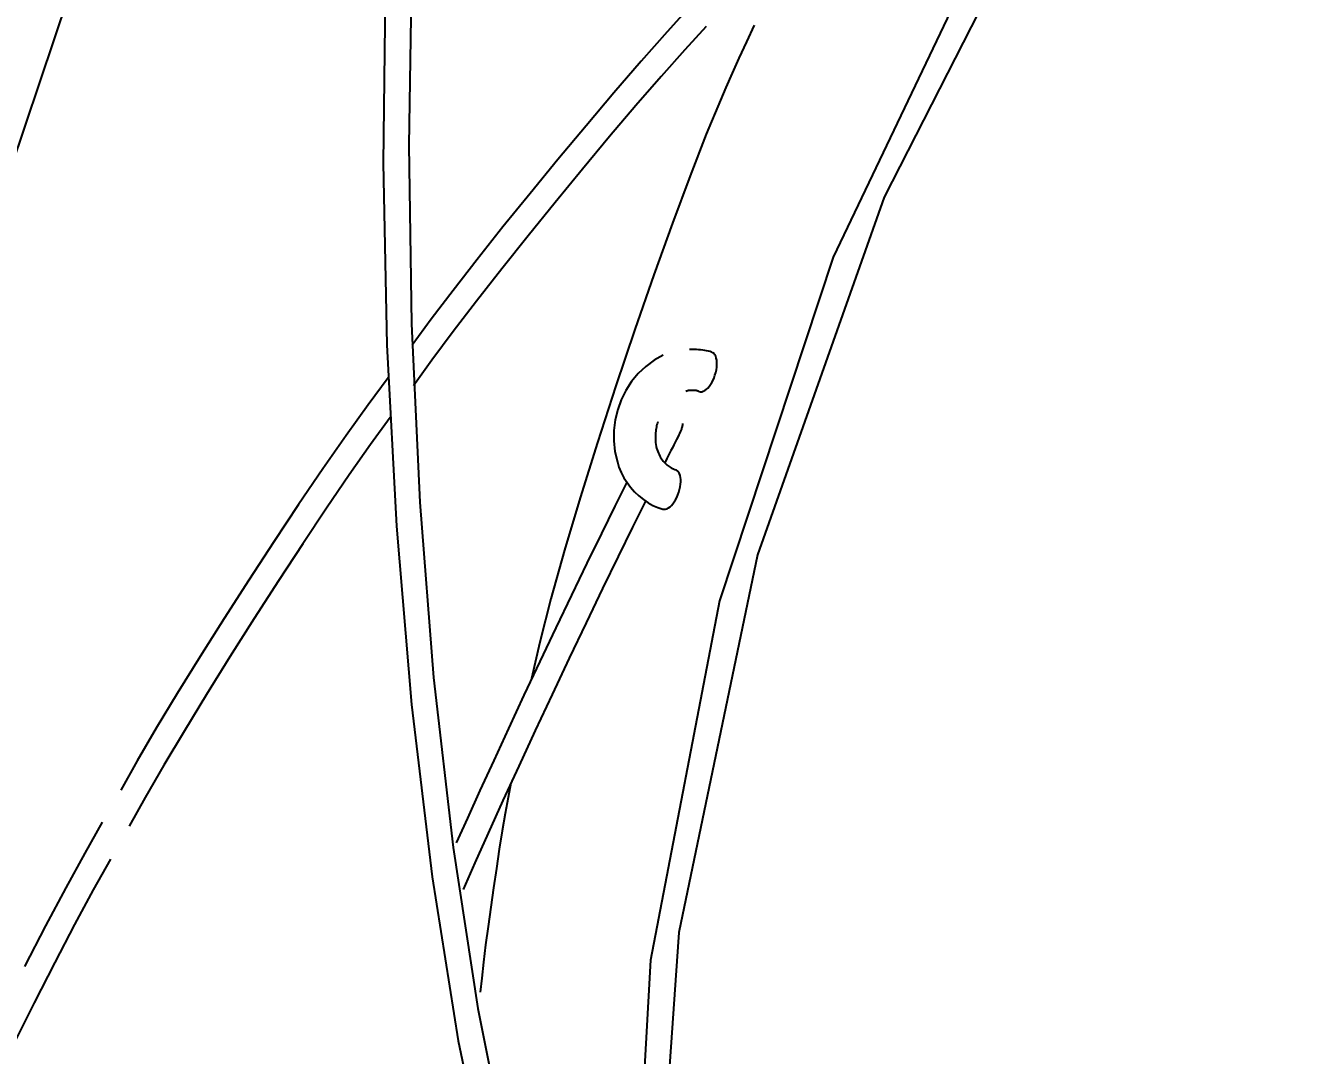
# Model space of a CAD drawing. Extents: x 11992 to 29481, y -6727 to 6811.
# Drawn here: x 19678.4 to 19833, y 4513.3 to 4636.6 of the extents above; entities that cross this region are included whole.
import ezdxf

# ---------------------------------------------------------------- set-up
doc = ezdxf.new("R2010")
doc.units = 0
doc.header["$MEASUREMENT"] = 0
doc.layers.get('0').update_dxf_attribs({"color": 8, "linetype": 'CONTINUOUS'})
doc.layers.get('Defpoints').update_dxf_attribs({"color": 8, "linetype": 'CONTINUOUS'})
doc.layers.add('zoylight 4标注', color=9, linetype='CONTINUOUS')
doc.layers.add('zoylight 5回路', color=4, linetype='CONTINUOUS')
doc.styles.add('CCD-DIM', font='archs.shx', dxfattribs={"width": 0.8})
doc.dimstyles.new('zoylight_DIM_40', dxfattribs={"dimscale": 40, "dimtxt": 1.9, "dimasz": 0.4, "dimexe": 0.5, "dimexo": 0.5, "dimgap": 0.5, "dimtad": 1, "dimdec": 0, "dimrnd": 5, "dimzin": 12, "dimdsep": 46, "dimtxsty": 'CCD-DIM', "dimblk": 'CCD_Dimension_Tick', "dimcen": 0.125, "dimclrd": 44, "dimclre": 44, "dimclrt": 50, "dimadec": 0, "dimazin": 0, "dimtfac": 1, "dimtdec": 0, "dimtmove": 2, "dimatfit": 3, "dimldrblk": 'CCD_Leader_Dot', "dimfxl": 0, "dimtvp": 1, "dimtolj": 1, "dimtzin": 0, "dimarcsym": 0})

# ---------------------------------------------------------------- blocks, each defined once
blk = doc.blocks.new('CCD_Dimension_Tick')
at = {"color": 0, "linetype": 'ByBlock'}
for p, q in [((-1.0906, 0), (0, 0)), ((0, 0), (1.0906, 0))]:
    blk.add_line(p, q, dxfattribs=at)
at = {"color": 0, "linetype": 'Continuous', "const_width": 0.6075}
blk.add_lwpolyline([(-0.6104, -0.6104), (0.6104, 0.6104)], dxfattribs=at)
blk = doc.blocks.new('*D51')
at = {"layer": 'Defpoints', "color": 0, "linetype": 'Continuous'}
for p in [(19109.62, 4504.54), (19109.62, 4430.55), (20098.94, 4430.55)]:
    blk.add_point(p, dxfattribs=at)
at = {"layer": 'zoylight 4标注', "color": 44, "linetype": 'Continuous', "lineweight": -2}
blk.add_line((19109.62, 4450.55), (19109.62, 4524.54), dxfattribs=at)
at = {"layer": 'zoylight 4标注', "color": 44, "lineweight": -2}
for p, q in [((20098.94, 4450.55), (20098.94, 4524.54)), ((20082.94, 4504.54), (19125.62, 4504.54))]:
    blk.add_line(p, q, dxfattribs=at)
at = {"layer": 'zoylight 4标注', "color": 44, "linetype": 'Continuous', "lineweight": -2, "xscale": 16, "yscale": 16, "zscale": 16}
for p, rotation in [((19109.62, 4504.54), 180.0000000015928), ((20098.94, 4504.54), 1.592805887185023e-09)]:
    blk.add_blockref('CCD_Dimension_Tick', p, dxfattribs=dict(at, rotation=rotation))
at = {"layer": 'zoylight 4标注', "color": 50, "linetype": 'Continuous', "insert": (19604.28, 4562.54), "char_height": 76, "attachment_point": 5, "rotation": 0, "style": 'CCD-DIM'}
blk.add_mtext('\\A1;990', dxfattribs=at)
blk = doc.blocks.new('CCD_Leader_Dot')
at = {"color": 0, "linetype": 'ByBlock'}
blk.add_line((-5, 0), (-10, 0), dxfattribs=at)
at = {"color": 0, "linetype": 'ByBlock', "const_width": 5}
blk.add_lwpolyline([(-2.5, 0, 1), (2.5, 0, 1)], format="xyb", close=True, dxfattribs=at)

msp = doc.modelspace()

# ---------------------------------------------------------------- linework, layer by layer
for p, q in [((19801.68, 4656.22, -1596.24), (19781.2, 4616.1, -1596.24)), ((19793.71, 4647.88, -1596.24), (19775.1, 4608.92, -1596.24)), ((19685.49, 4646.23, -1596.24), (19667.68, 4593.2, -1596.24)), ((19724.61, 4643.39, -1596.24), (19724.24, 4622.31, -1596.24)), ((19721.43, 4641.59, -1596.24), (19721.18, 4620.16, -1596.24)), ((19758.12, 4639.14, -1596.24), (19755.22, 4635.91, -1596.24)), ((19755.22, 4635.91, -1596.24), (19752.1, 4632.37, -1596.24)), ((19759.9, 4636.55, -1596.24), (19757.33, 4633.75, -1596.24)), ((19765.64, 4636.69, -1596.24), (19764.7, 4634.69, -1596.24)), ((19757.33, 4633.75, -1596.24), (19754.49, 4630.56, -1596.24)), ((19764.7, 4634.69, -1596.24), (19763.81, 4632.76, -1596.24)), ((19752.1, 4632.37, -1596.24), (19748.84, 4628.59, -1596.24)), ((19763.81, 4632.76, -1596.24), (19762.99, 4630.93, -1596.24)), ((19754.49, 4630.56, -1596.24), (19751.47, 4627.07, -1596.24)), ((19762.99, 4630.93, -1596.24), (19762.24, 4629.24, -1596.24)), ((19762.24, 4629.24, -1596.24), (19761.59, 4627.73, -1596.24)), ((19748.84, 4628.59, -1596.24), (19745.5, 4624.65, -1596.24)), ((19761.59, 4627.73, -1596.24), (19759.89, 4623.62, -1596.24)), ((19751.47, 4627.07, -1596.24), (19748.3, 4623.35, -1596.24)), ((19745.5, 4624.65, -1596.24), (19742.12, 4620.61, -1596.24)), ((19748.3, 4623.35, -1596.24), (19745.05, 4619.46, -1596.24)), ((19759.89, 4623.62, -1596.24), (19757.96, 4618.64, -1596.24)), ((19724.24, 4622.31, -1596.24), (19724.56, 4600.92, -1596.24)), ((19721.18, 4620.16, -1596.24), (19721.63, 4598.4, -1596.24)), ((19742.12, 4620.61, -1596.24), (19738.78, 4616.54, -1596.24)), ((19745.05, 4619.46, -1596.24), (19741.78, 4615.47, -1596.24)), ((19757.96, 4618.64, -1596.24), (19755.85, 4612.97, -1596.24)), ((19738.78, 4616.54, -1596.24), (19735.54, 4612.52, -1596.24)), ((19741.78, 4615.47, -1596.24), (19738.54, 4611.46, -1596.24)), ((19781.2, 4616.1, -1596.24), (19766.04, 4573.22, -1596.24)), ((19735.54, 4612.52, -1596.24), (19732.44, 4608.62, -1596.24)), ((19755.85, 4612.97, -1596.24), (19753.62, 4606.77, -1596.24)), ((19738.54, 4611.46, -1596.24), (19735.39, 4607.49, -1596.24)), ((19775.1, 4608.92, -1596.24), (19761.48, 4567.72, -1596.24)), ((19732.44, 4608.62, -1596.24), (19729.56, 4604.91, -1596.24)), ((19735.39, 4607.49, -1596.24), (19732.38, 4603.64, -1596.24)), ((19753.62, 4606.77, -1596.24), (19751.35, 4600.22, -1596.24)), ((19729.56, 4604.91, -1596.24), (19726.94, 4601.46, -1596.24)), ((19732.38, 4603.64, -1596.24), (19729.58, 4599.98, -1596.24)), ((19726.94, 4601.46, -1596.24), (19724.66, 4598.34, -1596.24)), ((19724.56, 4600.92, -1596.24), (19725.56, 4579.54, -1596.24)), ((19729.58, 4599.98, -1596.24), (19727.03, 4596.57, -1596.24)), ((19751.35, 4600.22, -1596.24), (19749.08, 4593.47, -1596.24)), ((19721.63, 4598.4, -1596.24), (19722.77, 4576.67, -1596.24)), ((19727.03, 4596.57, -1596.24), (19724.8, 4593.49, -1596.24)), ((19754.74, 4597.14, -1596.24), (19753.64, 4596.54, -1596.24)), ((19758.06, 4597.83, -1596.24), (19757.87, 4597.83, -1596.24)), ((19758.27, 4597.84, -1596.24), (19758.06, 4597.83, -1596.24)), ((19758.5, 4597.83, -1596.24), (19758.27, 4597.84, -1596.24)), ((19758.73, 4597.82, -1596.24), (19758.5, 4597.83, -1596.24)), ((19758.98, 4597.81, -1596.24), (19758.73, 4597.82, -1596.24)), ((19759.22, 4597.79, -1596.24), (19758.98, 4597.81, -1596.24)), ((19759.47, 4597.76, -1596.24), (19759.22, 4597.79, -1596.24)), ((19759.71, 4597.73, -1596.24), (19759.47, 4597.76, -1596.24)), ((19759.93, 4597.69, -1596.24), (19759.71, 4597.73, -1596.24)), ((19760.15, 4597.64, -1596.24), (19759.93, 4597.69, -1596.24)), ((19760.35, 4597.58, -1596.24), (19760.15, 4597.64, -1596.24)), ((19760.52, 4597.52, -1596.24), (19760.35, 4597.58, -1596.24)), ((19760.7, 4597.45, -1596.24), (19760.56, 4597.52, -1596.24)), ((19760.83, 4597.34, -1596.24), (19760.7, 4597.45, -1596.24)), ((19760.94, 4597.2, -1596.24), (19760.83, 4597.34, -1596.24)), ((19761.03, 4597.02, -1596.24), (19760.94, 4597.2, -1596.24)), ((19761.1, 4596.8, -1596.24), (19761.03, 4597.02, -1596.24)), ((19761.15, 4596.57, -1596.24), (19761.1, 4596.8, -1596.24)), ((19761.18, 4596.3, -1596.24), (19761.15, 4596.57, -1596.24)), ((19752.64, 4595.81, -1596.24), (19751.74, 4594.95, -1596.24)), ((19753.64, 4596.54, -1596.24), (19752.64, 4595.81, -1596.24)), ((19760.94, 4594.76, -1596.24), (19761.04, 4595.09, -1596.24)), ((19761.04, 4595.09, -1596.24), (19761.11, 4595.41, -1596.24)), ((19761.11, 4595.41, -1596.24), (19761.16, 4595.72, -1596.24)), ((19761.16, 4595.72, -1596.24), (19761.18, 4596.02, -1596.24)), ((19761.18, 4596.02, -1596.24), (19761.18, 4596.3, -1596.24)), ((19721.77, 4594.45, -1596.24), (19719.38, 4591.22, -1596.24)), ((19749.08, 4593.47, -1596.24), (19746.87, 4586.71, -1596.24)), ((19750.95, 4593.99, -1596.24), (19750.27, 4592.94, -1596.24)), ((19751.74, 4594.95, -1596.24), (19750.95, 4593.99, -1596.24)), ((19760.24, 4593.42, -1596.24), (19760.41, 4593.64, -1596.24)), ((19760.41, 4593.64, -1596.24), (19760.57, 4593.89, -1596.24)), ((19760.57, 4593.89, -1596.24), (19760.71, 4594.16, -1596.24)), ((19760.71, 4594.16, -1596.24), (19760.83, 4594.45, -1596.24)), ((19760.83, 4594.45, -1596.24), (19760.94, 4594.76, -1596.24)), ((19750.27, 4592.94, -1596.24), (19749.72, 4591.82, -1596.24)), ((19757.51, 4592.83, -1596.24), (19757.44, 4592.8, -1596.24)), ((19757.57, 4592.85, -1596.24), (19757.51, 4592.83, -1596.24)), ((19757.63, 4592.88, -1596.24), (19757.57, 4592.85, -1596.24)), ((19757.7, 4592.89, -1596.24), (19757.63, 4592.88, -1596.24)), ((19757.77, 4592.91, -1596.24), (19757.7, 4592.89, -1596.24)), ((19757.83, 4592.92, -1596.24), (19757.77, 4592.91, -1596.24)), ((19757.9, 4592.92, -1596.24), (19757.83, 4592.92, -1596.24)), ((19757.97, 4592.93, -1596.24), (19757.9, 4592.92, -1596.24)), ((19758.04, 4592.93, -1596.24), (19757.97, 4592.93, -1596.24)), ((19758.11, 4592.93, -1596.24), (19758.04, 4592.93, -1596.24)), ((19758.18, 4592.93, -1596.24), (19758.11, 4592.93, -1596.24)), ((19758.25, 4592.93, -1596.24), (19758.18, 4592.93, -1596.24)), ((19758.32, 4592.93, -1596.24), (19758.25, 4592.93, -1596.24)), ((19758.38, 4592.93, -1596.24), (19758.32, 4592.93, -1596.24)), ((19758.45, 4592.93, -1596.24), (19758.38, 4592.93, -1596.24)), ((19758.51, 4592.93, -1596.24), (19758.45, 4592.93, -1596.24)), ((19758.57, 4592.92, -1596.24), (19758.51, 4592.93, -1596.24)), ((19758.64, 4592.92, -1596.24), (19758.57, 4592.92, -1596.24)), ((19758.7, 4592.91, -1596.24), (19758.64, 4592.92, -1596.24)), ((19758.76, 4592.89, -1596.24), (19758.7, 4592.91, -1596.24)), ((19758.82, 4592.88, -1596.24), (19758.76, 4592.89, -1596.24)), ((19758.88, 4592.85, -1596.24), (19758.82, 4592.88, -1596.24)), ((19758.94, 4592.83, -1596.24), (19758.88, 4592.85, -1596.24)), ((19759.01, 4592.8, -1596.24), (19758.94, 4592.83, -1596.24)), ((19759.01, 4592.8, -1596.24), (19759.17, 4592.77, -1596.24)), ((19759.17, 4592.77, -1596.24), (19759.35, 4592.78, -1596.24)), ((19759.35, 4592.78, -1596.24), (19759.52, 4592.84, -1596.24)), ((19759.52, 4592.84, -1596.24), (19759.71, 4592.93, -1596.24)), ((19759.71, 4592.93, -1596.24), (19759.89, 4593.06, -1596.24)), ((19759.89, 4593.06, -1596.24), (19760.07, 4593.22, -1596.24)), ((19760.07, 4593.22, -1596.24), (19760.24, 4593.42, -1596.24)), ((19719.38, 4591.22, -1596.24), (19716.76, 4587.55, -1596.24)), ((19749.29, 4590.64, -1596.24), (19748.99, 4589.41, -1596.24)), ((19749.72, 4591.82, -1596.24), (19749.29, 4590.64, -1596.24)), ((19722.01, 4589.7, -1596.24), (19719.67, 4586.47, -1596.24)), ((19748.99, 4589.41, -1596.24), (19748.83, 4588.15, -1596.24)), ((19753.99, 4588.85, -1596.24), (19753.95, 4588.69, -1596.24)), ((19754.04, 4589.02, -1596.24), (19753.99, 4588.85, -1596.24)), ((19754.1, 4589.18, -1596.24), (19754.04, 4589.02, -1596.24)), ((19757.07, 4588.79, -1596.24), (19757.08, 4588.89, -1596.24)), ((19757.08, 4588.89, -1596.24), (19757.08, 4588.97, -1596.24)), ((19716.76, 4587.55, -1596.24), (19713.97, 4583.54, -1596.24)), ((19748.83, 4588.15, -1596.24), (19748.82, 4586.88, -1596.24)), ((19753.82, 4587.68, -1596.24), (19753.81, 4587.5, -1596.24)), ((19753.81, 4587.5, -1596.24), (19753.81, 4587.33, -1596.24)), ((19753.81, 4587.33, -1596.24), (19753.81, 4587.15, -1596.24)), ((19753.83, 4587.85, -1596.24), (19753.82, 4587.68, -1596.24)), ((19753.84, 4588.02, -1596.24), (19753.83, 4587.85, -1596.24)), ((19753.86, 4588.19, -1596.24), (19753.84, 4588.02, -1596.24)), ((19753.89, 4588.36, -1596.24), (19753.86, 4588.19, -1596.24)), ((19753.92, 4588.52, -1596.24), (19753.89, 4588.36, -1596.24)), ((19753.95, 4588.69, -1596.24), (19753.92, 4588.52, -1596.24)), ((19756.49, 4587.35, -1596.24), (19756.34, 4587.05, -1596.24)), ((19756.63, 4587.62, -1596.24), (19756.49, 4587.35, -1596.24)), ((19756.75, 4587.87, -1596.24), (19756.63, 4587.62, -1596.24)), ((19756.75, 4587.87, -1596.24), (19756.79, 4587.95, -1596.24)), ((19756.79, 4587.95, -1596.24), (19756.84, 4588.04, -1596.24)), ((19756.84, 4588.04, -1596.24), (19756.88, 4588.13, -1596.24)), ((19756.88, 4588.13, -1596.24), (19756.91, 4588.22, -1596.24)), ((19756.91, 4588.22, -1596.24), (19756.95, 4588.31, -1596.24)), ((19756.95, 4588.31, -1596.24), (19756.98, 4588.41, -1596.24)), ((19756.98, 4588.41, -1596.24), (19757.01, 4588.51, -1596.24)), ((19757.01, 4588.51, -1596.24), (19757.03, 4588.6, -1596.24)), ((19757.03, 4588.6, -1596.24), (19757.05, 4588.7, -1596.24)), ((19757.05, 4588.7, -1596.24), (19757.07, 4588.79, -1596.24)), ((19719.67, 4586.47, -1596.24), (19717.12, 4582.82, -1596.24)), ((19746.87, 4586.71, -1596.24), (19744.8, 4580.08, -1596.24)), ((19748.82, 4586.88, -1596.24), (19748.96, 4585.61, -1596.24)), ((19753.81, 4587.15, -1596.24), (19753.81, 4586.91, -1596.24)), ((19753.81, 4586.91, -1596.24), (19753.83, 4586.68, -1596.24)), ((19753.83, 4586.68, -1596.24), (19753.86, 4586.45, -1596.24)), ((19753.86, 4586.45, -1596.24), (19753.9, 4586.23, -1596.24)), ((19753.9, 4586.23, -1596.24), (19753.95, 4586.02, -1596.24)), ((19753.95, 4586.02, -1596.24), (19754.01, 4585.81, -1596.24)), ((19754.01, 4585.81, -1596.24), (19754.08, 4585.61, -1596.24)), ((19755.67, 4585.74, -1596.24), (19755.5, 4585.41, -1596.24)), ((19755.84, 4586.07, -1596.24), (19755.67, 4585.74, -1596.24)), ((19756.01, 4586.41, -1596.24), (19755.84, 4586.07, -1596.24)), ((19756.17, 4586.73, -1596.24), (19756.01, 4586.41, -1596.24)), ((19756.34, 4587.05, -1596.24), (19756.17, 4586.73, -1596.24)), ((19748.96, 4585.61, -1596.24), (19749.26, 4584.36, -1596.24)), ((19749.26, 4584.36, -1596.24), (19749.44, 4583.72, -1596.24)), ((19754.08, 4585.61, -1596.24), (19754.16, 4585.42, -1596.24)), ((19754.16, 4585.42, -1596.24), (19754.24, 4585.24, -1596.24)), ((19754.24, 4585.24, -1596.24), (19754.33, 4585.06, -1596.24)), ((19754.33, 4585.06, -1596.24), (19754.43, 4584.89, -1596.24)), ((19754.43, 4584.89, -1596.24), (19754.53, 4584.74, -1596.24)), ((19754.53, 4584.74, -1596.24), (19754.64, 4584.59, -1596.24)), ((19754.64, 4584.59, -1596.24), (19754.75, 4584.45, -1596.24)), ((19754.75, 4584.45, -1596.24), (19754.87, 4584.32, -1596.24)), ((19754.87, 4584.32, -1596.24), (19754.98, 4584.2, -1596.24)), ((19755.05, 4584.51, -1596.24), (19754.93, 4584.25, -1596.24)), ((19754.98, 4584.2, -1596.24), (19755.1, 4584.09, -1596.24)), ((19755.19, 4584.79, -1596.24), (19755.05, 4584.51, -1596.24)), ((19755.34, 4585.09, -1596.24), (19755.19, 4584.79, -1596.24)), ((19755.5, 4585.41, -1596.24), (19755.34, 4585.09, -1596.24)), ((19713.97, 4583.54, -1596.24), (19711.06, 4579.25, -1596.24)), ((19717.12, 4582.82, -1596.24), (19714.4, 4578.82, -1596.24)), ((19749.44, 4583.72, -1596.24), (19749.7, 4583.09, -1596.24)), ((19749.7, 4583.09, -1596.24), (19750.02, 4582.48, -1596.24)), ((19755.1, 4584.09, -1596.24), (19755.22, 4583.99, -1596.24)), ((19755.22, 4583.99, -1596.24), (19755.34, 4583.9, -1596.24)), ((19755.34, 4583.9, -1596.24), (19755.46, 4583.81, -1596.24)), ((19755.46, 4583.81, -1596.24), (19755.59, 4583.73, -1596.24)), ((19755.59, 4583.73, -1596.24), (19755.71, 4583.66, -1596.24)), ((19755.71, 4583.66, -1596.24), (19755.84, 4583.59, -1596.24)), ((19755.84, 4583.59, -1596.24), (19755.98, 4583.53, -1596.24)), ((19755.98, 4583.53, -1596.24), (19755.99, 4583.53, -1596.24)), ((19755.99, 4583.53, -1596.24), (19756, 4583.52, -1596.24)), ((19756, 4583.52, -1596.24), (19756.02, 4583.52, -1596.24)), ((19756.02, 4583.52, -1596.24), (19756.03, 4583.51, -1596.24)), ((19756.03, 4583.51, -1596.24), (19756.05, 4583.5, -1596.24)), ((19756.05, 4583.5, -1596.24), (19756.06, 4583.49, -1596.24)), ((19756.06, 4583.49, -1596.24), (19756.07, 4583.48, -1596.24)), ((19756.07, 4583.48, -1596.24), (19756.09, 4583.47, -1596.24)), ((19756.09, 4583.47, -1596.24), (19756.1, 4583.46, -1596.24)), ((19756.1, 4583.46, -1596.24), (19756.11, 4583.45, -1596.24)), ((19756.11, 4583.45, -1596.24), (19756.12, 4583.44, -1596.24)), ((19756.12, 4583.44, -1596.24), (19756.13, 4583.43, -1596.24)), ((19756.34, 4583.37, -1596.24), (19756.18, 4583.43, -1596.24)), ((19756.48, 4583.27, -1596.24), (19756.34, 4583.37, -1596.24)), ((19756.6, 4583.13, -1596.24), (19756.48, 4583.27, -1596.24)), ((19756.69, 4582.96, -1596.24), (19756.6, 4583.13, -1596.24)), ((19756.76, 4582.75, -1596.24), (19756.69, 4582.96, -1596.24)), ((19756.8, 4582.52, -1596.24), (19756.76, 4582.75, -1596.24)), ((19750.39, 4581.94, -1596.24), (19748.94, 4579.05, -1596.24)), ((19750.02, 4582.48, -1596.24), (19750.4, 4581.89, -1596.24)), ((19750.4, 4581.89, -1596.24), (19750.83, 4581.33, -1596.24)), ((19750.83, 4581.33, -1596.24), (19751.3, 4580.8, -1596.24)), ((19756.69, 4581.06, -1596.24), (19756.76, 4581.38, -1596.24)), ((19756.76, 4581.38, -1596.24), (19756.8, 4581.69, -1596.24)), ((19756.83, 4582.27, -1596.24), (19756.8, 4582.52, -1596.24)), ((19756.8, 4581.69, -1596.24), (19756.83, 4581.99, -1596.24)), ((19756.83, 4581.99, -1596.24), (19756.83, 4582.27, -1596.24)), ((19725.56, 4579.54, -1596.24), (19727.23, 4558.52, -1596.24)), ((19744.8, 4580.08, -1596.24), (19742.91, 4573.78, -1596.24)), ((19752.62, 4579.67, -1596.24), (19751.06, 4576.55, -1596.24)), ((19751.3, 4580.8, -1596.24), (19751.81, 4580.31, -1596.24)), ((19751.81, 4580.31, -1596.24), (19752.36, 4579.87, -1596.24)), ((19752.36, 4579.87, -1596.24), (19752.92, 4579.48, -1596.24)), ((19755.9, 4579.35, -1596.24), (19756.06, 4579.58, -1596.24)), ((19756.06, 4579.58, -1596.24), (19756.22, 4579.83, -1596.24)), ((19756.22, 4579.83, -1596.24), (19756.36, 4580.11, -1596.24)), ((19756.36, 4580.11, -1596.24), (19756.48, 4580.41, -1596.24)), ((19756.48, 4580.41, -1596.24), (19756.6, 4580.74, -1596.24)), ((19756.6, 4580.74, -1596.24), (19756.69, 4581.06, -1596.24)), ((19711.06, 4579.25, -1596.24), (19708.07, 4574.78, -1596.24)), ((19714.4, 4578.82, -1596.24), (19711.55, 4574.57, -1596.24)), ((19748.94, 4579.05, -1596.24), (19747.33, 4575.79, -1596.24)), ((19752.92, 4579.48, -1596.24), (19753.51, 4579.15, -1596.24)), ((19753.51, 4579.15, -1596.24), (19754.1, 4578.89, -1596.24)), ((19754.1, 4578.89, -1596.24), (19754.7, 4578.71, -1596.24)), ((19754.7, 4578.71, -1596.24), (19754.86, 4578.69, -1596.24)), ((19754.86, 4578.69, -1596.24), (19755.03, 4578.7, -1596.24)), ((19755.03, 4578.7, -1596.24), (19755.21, 4578.76, -1596.24)), ((19755.21, 4578.76, -1596.24), (19755.38, 4578.86, -1596.24)), ((19755.38, 4578.86, -1596.24), (19755.56, 4578.99, -1596.24)), ((19755.56, 4578.99, -1596.24), (19755.73, 4579.15, -1596.24)), ((19755.73, 4579.15, -1596.24), (19755.9, 4579.35, -1596.24)), ((19722.77, 4576.67, -1596.24), (19724.58, 4555.3, -1596.24)), ((19751.06, 4576.55, -1596.24), (19749.33, 4573.03, -1596.24)), ((19747.33, 4575.79, -1596.24), (19745.59, 4572.22, -1596.24)), ((19708.07, 4574.78, -1596.24), (19705.08, 4570.2, -1596.24)), ((19711.55, 4574.57, -1596.24), (19708.64, 4570.13, -1596.24)), ((19742.91, 4573.78, -1596.24), (19741.27, 4567.95, -1596.24)), ((19745.59, 4572.22, -1596.24), (19743.75, 4568.42, -1596.24)), ((19749.33, 4573.03, -1596.24), (19747.46, 4569.19, -1596.24)), ((19766.04, 4573.22, -1596.24), (19756.6, 4527.99, -1596.24)), ((19705.08, 4570.2, -1596.24), (19702.12, 4565.6, -1596.24)), ((19708.64, 4570.13, -1596.24), (19705.72, 4565.59, -1596.24)), ((19747.46, 4569.19, -1596.24), (19745.5, 4565.1, -1596.24)), ((19741.27, 4567.95, -1596.24), (19739.94, 4562.77, -1596.24)), ((19743.75, 4568.42, -1596.24), (19741.86, 4564.47, -1596.24)), ((19761.48, 4567.72, -1596.24), (19753.22, 4524.68, -1596.24)), ((19702.12, 4565.6, -1596.24), (19699.25, 4561.05, -1596.24)), ((19705.72, 4565.59, -1596.24), (19702.83, 4561.03, -1596.24)), ((19741.86, 4564.47, -1596.24), (19739.95, 4560.44, -1596.24)), ((19745.5, 4565.1, -1596.24), (19743.48, 4560.85, -1596.24)), ((19739.94, 4562.77, -1596.24), (19738.97, 4558.41, -1596.24)), ((19699.25, 4561.05, -1596.24), (19696.52, 4556.64, -1596.24)), ((19702.83, 4561.03, -1596.24), (19700.03, 4556.52, -1596.24)), ((19739.95, 4560.44, -1596.24), (19738.05, 4556.41, -1596.24)), ((19743.48, 4560.85, -1596.24), (19741.44, 4556.52, -1596.24)), ((19727.23, 4558.52, -1596.24), (19729.56, 4538.18, -1596.24)), ((19696.52, 4556.64, -1596.24), (19694, 4552.45, -1596.24)), ((19700.03, 4556.52, -1596.24), (19697.37, 4552.16, -1596.24)), ((19738.05, 4556.41, -1596.24), (19736.2, 4552.44, -1596.24)), ((19741.44, 4556.52, -1596.24), (19739.41, 4552.17, -1596.24)), ((19724.58, 4555.3, -1596.24), (19727.06, 4534.64, -1596.24)), ((19694, 4552.45, -1596.24), (19691.72, 4548.56, -1596.24)), ((19697.37, 4552.16, -1596.24), (19694.9, 4548.02, -1596.24)), ((19736.2, 4552.44, -1596.24), (19734.43, 4548.61, -1596.24)), ((19739.41, 4552.17, -1596.24), (19737.43, 4547.91, -1596.24)), ((19691.72, 4548.56, -1596.24), (19689.74, 4545.05, -1596.24)), ((19694.9, 4548.02, -1596.24), (19692.67, 4544.17, -1596.24)), ((19734.43, 4548.61, -1596.24), (19732.77, 4545, -1596.24)), ((19737.43, 4547.91, -1596.24), (19735.54, 4543.79, -1596.24)), ((19736.49, 4545.87, -1596.24), (19736.16, 4544.17, -1596.24)), ((19692.67, 4544.17, -1596.24), (19690.74, 4540.71, -1596.24)), ((19732.77, 4545, -1596.24), (19731.27, 4541.67, -1596.24)), ((19736.16, 4544.17, -1596.24), (19735.82, 4542.26, -1596.24)), ((19735.54, 4543.79, -1596.24), (19733.78, 4539.9, -1596.24)), ((19687.52, 4541.19, -1596.24), (19685.43, 4537.5, -1596.24)), ((19731.27, 4541.67, -1596.24), (19729.95, 4538.71, -1596.24)), ((19735.82, 4542.26, -1596.24), (19735.46, 4540.17, -1596.24)), ((19733.78, 4539.9, -1596.24), (19732.18, 4536.32, -1596.24)), ((19735.46, 4540.17, -1596.24), (19735.1, 4537.97, -1596.24)), ((19729.56, 4538.18, -1596.24), (19732.53, 4518.86, -1596.24)), ((19735.1, 4537.97, -1596.24), (19734.75, 4535.67, -1596.24)), ((19685.43, 4537.5, -1596.24), (19683.15, 4533.33, -1596.24)), ((19688.52, 4536.78, -1596.24), (19686.45, 4533.1, -1596.24)), ((19732.18, 4536.32, -1596.24), (19730.77, 4533.13, -1596.24)), ((19734.75, 4535.67, -1596.24), (19734.4, 4533.34, -1596.24)), ((19683.15, 4533.33, -1596.24), (19680.74, 4528.77, -1596.24)), ((19727.06, 4534.64, -1596.24), (19730.18, 4515.02, -1596.24)), ((19734.4, 4533.34, -1596.24), (19734.07, 4531.01, -1596.24)), ((19686.45, 4533.1, -1596.24), (19684.2, 4528.94, -1596.24)), ((19734.07, 4531.01, -1596.24), (19733.75, 4528.72, -1596.24)), ((19680.74, 4528.77, -1596.24), (19678.23, 4523.92, -1596.24)), ((19684.2, 4528.94, -1596.24), (19681.83, 4524.4, -1596.24)), ((19733.75, 4528.72, -1596.24), (19733.46, 4526.51, -1596.24)), ((19756.6, 4527.99, -1596.24), (19753.32, 4480.83, -1596.24)), ((19733.46, 4526.51, -1596.24), (19733.21, 4524.43, -1596.24)), ((19681.83, 4524.4, -1596.24), (19679.37, 4519.56, -1596.24)), ((19733.21, 4524.43, -1596.24), (19732.99, 4522.53, -1596.24)), ((19753.22, 4524.68, -1596.24), (19750.7, 4480.21, -1596.24)), ((19732.99, 4522.53, -1596.24), (19732.81, 4520.83, -1596.24)), ((19679.37, 4519.56, -1596.24), (19676.87, 4514.52, -1596.24)), ((19732.53, 4518.86, -1596.24), (19736.14, 4500.9, -1596.24)), ((19730.18, 4515.02, -1596.24), (19733.95, 4496.79, -1596.24))]:
    msp.add_line(p, q)
at = {"layer": 'zoylight 5回路', "linetype": 'Continuous'}
for centre, radius, start, end in [((15712.93, 6983.71), 6068.86, 309.830375, 345.263268), ((18411.61, 6014.7), 3024.99, 293.27488, 349.04301)]:
    msp.add_arc(centre, radius, start, end, dxfattribs=at)

# ---------------------------------------------------------------- dimensions: what is measured, and where the dimension line sits
at = {"layer": 'zoylight 4标注', "linetype": 'Continuous'}
dim = msp.add_aligned_dim(p1=(20098.94, 4430.55), p2=(19109.62, 4430.55), distance=-73.99, dimstyle='zoylight_DIM_40', dxfattribs=at)
dim.commit()
dim.dimension.update_dxf_attribs({"geometry": '*D51', "text_midpoint": (19604.28, 4562.54)})

doc.saveas('drawing.dxf')
